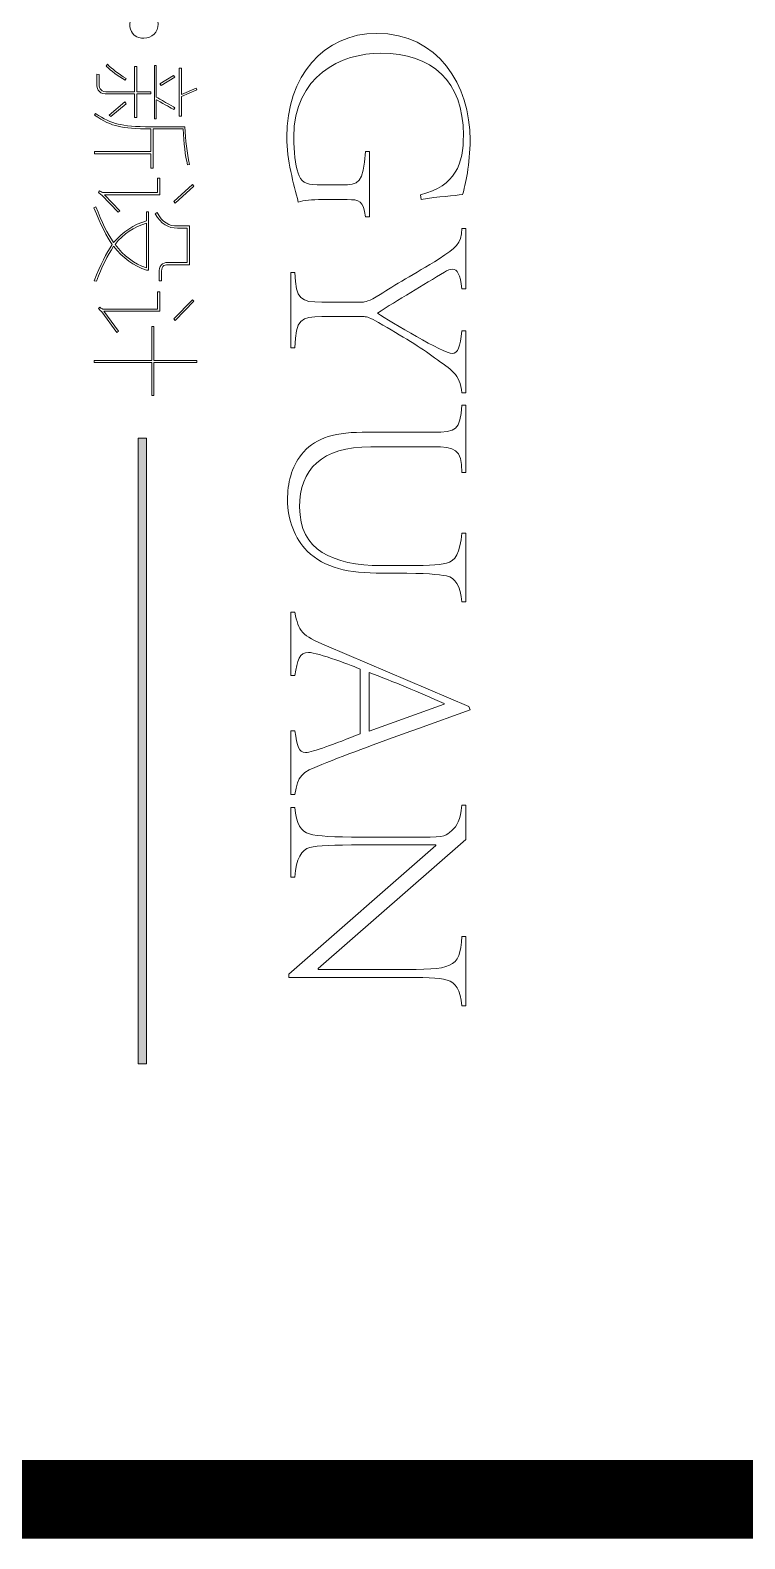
# Model space of a CAD drawing. Header units: inches. Extents: x -3733042 to -3450527, y 579159 to 997713.
# Drawn here: x -3509176 to -3507819, y 768888 to 771754 of the extents above; entities that cross this region are included whole.
import ezdxf

# ---------------------------------------------------------------- set-up
doc = ezdxf.new("R2010")
doc.units = ezdxf.units.IN
doc.header["$LTSCALE"] = 1000
doc.header["$MEASUREMENT"] = 0
doc.layers.get('0').update_dxf_attribs({"lineweight": 18})
doc.layers.add('PUB_TITLE', color=153, linetype='Continuous', lineweight=18)
doc.layers.add('图层 1', color=7, linetype='Continuous', lineweight=18)

msp = doc.modelspace()

# ---------------------------------------------------------------- hatches: boundary and pattern name
msp.add_hatch(color=256).paths.add_polyline_path([(-3508955.1, 770978.9), (-3508955.1, 769790), (-3508971.1, 769790), (-3508971.1, 770978.9)], flags=0)

# ---------------------------------------------------------------- linework, layer by layer
at = {"lineweight": 9}
for p, q in [((-3508977.9, 771685.2), (-3508977.9, 771637.3)), ((-3508973.7, 771685.2), (-3508973.7, 771637.3)), ((-3508940.1, 771686.9), (-3508940.1, 771586)), ((-3508936.7, 771686.9), (-3508936.7, 771627.2)), ((-3508893, 771591), (-3508893, 771681.9)), ((-3508893, 771681.9), (-3508888.8, 771681.9)), ((-3508888.8, 771681.9), (-3508888.8, 771632.3)), ((-3509049.4, 771670.9), (-3509049.4, 771652.4)), ((-3509045.2, 771670.1), (-3509045.2, 771652.4)), ((-3508930, 771652.4), (-3508903.9, 771668.4)), ((-3508927.5, 771649.1), (-3508930, 771652.4)), ((-3508901.4, 771665), (-3508927.5, 771649.1)), ((-3508903.9, 771668.4), (-3508901.4, 771665)), ((-3509025.9, 771592.7), (-3508996.4, 771617.9)), ((-3508996.4, 771617.9), (-3508993.9, 771614.6)), ((-3508977.9, 771633.1), (-3508977.9, 771588.5)), ((-3508973.7, 771633.1), (-3508973.7, 771588.5)), ((-3508946.8, 771637.3), (-3508946.8, 771633.1)), ((-3508936.7, 771622.1), (-3508936.7, 771586)), ((-3508888.8, 771632.3), (-3508861, 771644)), ((-3508859.3, 771640.6), (-3508888.8, 771628)), ((-3508888.8, 771628), (-3508888.8, 771591)), ((-3508861, 771644), (-3508859.3, 771640.6)), ((-3509022.5, 771590.2), (-3509025.9, 771592.7)), ((-3508993.9, 771614.6), (-3509022.5, 771590.2)), ((-3508888.8, 771591), (-3508893, 771591)), ((-3508946.8, 771566.6), (-3508946.8, 771523.7)), ((-3508942.6, 771566.6), (-3508942.6, 771491.8)), ((-3509053.7, 771523.7), (-3509053.7, 771519.5)), ((-3508946.8, 771519.5), (-3508946.8, 771491.8)), ((-3508934.2, 771473.3), (-3508934.2, 771445.5)), ((-3508930, 771473.3), (-3508930, 771441.3)), ((-3508903.1, 771428.7), (-3508867.7, 771460.7)), ((-3508865.2, 771458.1), (-3508900.5, 771425.3)), ((-3508867.7, 771460.7), (-3508865.2, 771458.1)), ((-3508900.5, 771425.3), (-3508903.1, 771428.7)), ((-3508955.2, 771409.3), (-3508955.2, 771391.7)), ((-3508951, 771409.3), (-3508951, 771298.3)), ((-3508955.2, 771387.5), (-3508955.2, 771302.5)), ((-3508877.8, 771378.2), (-3508877.8, 771312.6)), ((-3508873.6, 771382.4), (-3508873.6, 771308.4)), ((-3508930.8, 771292.4), (-3508930.8, 771278.1)), ((-3508926.6, 771292.4), (-3508926.6, 771278.1)), ((-3508934.2, 771257.1), (-3508934.2, 771224.3)), ((-3508930, 771257.1), (-3508930, 771220.1)), ((-3508903.1, 771205.8), (-3508867.7, 771241.9)), ((-3508865.2, 771239.4), (-3508900.5, 771202.4)), ((-3508867.7, 771241.9), (-3508865.2, 771239.4)), ((-3508945.1, 771126.7), (-3508945.1, 771191.5)), ((-3508945.1, 771191.5), (-3508940.9, 771191.5)), ((-3508940.9, 771191.5), (-3508940.9, 771126.7)), ((-3508900.5, 771202.4), (-3508903.1, 771205.8)), ((-3509054.5, 771122.5), (-3509054.5, 771126.7)), ((-3509054.5, 771126.7), (-3508945.1, 771126.7)), ((-3508945.1, 771122.5), (-3509054.5, 771122.5)), ((-3508945.1, 771060.3), (-3508945.1, 771122.5)), ((-3508940.9, 771126.7), (-3508859.3, 771126.7)), ((-3508859.3, 771122.5), (-3508940.9, 771122.5)), ((-3508940.9, 771122.5), (-3508940.9, 771060.3)), ((-3508859.3, 771126.7), (-3508859.3, 771122.5)), ((-3508940.9, 771060.3), (-3508945.1, 771060.3))]:
    msp.add_line(p, q, dxfattribs=at)
for p, q in [((-3508531.5, 771523.6), (-3508531.5, 771399.4)), ((-3508348.3, 771377.1), (-3508348.3, 771262.5)), ((-3508680.7, 771293.8), (-3508680.7, 771150.4)), ((-3508348.3, 771182.8), (-3508348.3, 771065)), ((-3508348.3, 771041.7), (-3508348.3, 770913.7)), ((-3508348.3, 770798.5), (-3508348.3, 770667.9)), ((-3508680.7, 770648.3), (-3508680.7, 770527.8)), ((-3508549, 770540), (-3508549, 770417.4)), ((-3508532, 770533.7), (-3508532, 770422.2)), ((-3508389.8, 770474.7), (-3508389.8, 770473.7)), ((-3508680.7, 770423.2), (-3508680.7, 770301.7)), ((-3508680.7, 770277.3), (-3508680.7, 770145.1)), ((-3508348.3, 770281.5), (-3508348.3, 770216.2)), ((-3508405.7, 770206.2), (-3508405.7, 770205.1)), ((-3508348.3, 770032), (-3508348.3, 769900.4)), ((-3508684.4, 769960.4), (-3508684.4, 769954.5)), ((-3508628.7, 769971), (-3508628.7, 769969.4))]:
    msp.add_line(p, q)
at = {"lineweight": 0}
for p, q in [((-3508971.1, 769790), (-3508971.1, 770978.9)), ((-3508971.1, 770978.9), (-3508955.1, 770978.9)), ((-3508955.1, 770978.9), (-3508955.1, 769790))]:
    msp.add_line(p, q, dxfattribs=at)
at = {"lineweight": 9}
msp.add_open_spline([(-3508959.9, 771738.9), (-3508959.9, 771738.9), (-3508959.9, 771738.9), (-3508959.9, 771738.9), (-3508959.9, 771738.9), (-3508959.9, 771738.9), (-3508974.7, 771738.9), (-3508986.8, 771750.9), (-3508986.8, 771765.8), (-3508986.8, 771780.7), (-3508974.7, 771792.7), (-3508959.9, 771792.7), (-3508945, 771792.7), (-3508932.9, 771780.7), (-3508932.9, 771765.8), (-3508932.9, 771750.9), (-3508945, 771738.9), (-3508959.9, 771738.9)], degree=3, knots=[0, 0, 0, 0, 1.299713, 2.599425, 5.198851, 10.397701, 20.795402, 41.590805, 41.590805, 41.590805, 83.181609, 83.181609, 83.181609, 124.772414, 124.772414, 124.772414, 166.363219, 166.363219, 166.363219, 166.363219], dxfattribs=at)
for points, knots in [([(-3508666.9, 771427.5), (-3508675.4, 771462), (-3508688.7, 771507.1), (-3508688.7, 771550.7), (-3508688.7, 771666.4), (-3508618.6, 771748.2), (-3508517.7, 771748.2), (-3508401.4, 771748.2), (-3508340.4, 771650), (-3508340.4, 771545.4), (-3508340.4, 771500.2), (-3508349.4, 771459.9), (-3508354.7, 771441.8)], [0, 0, 0, 0, 202.231565, 202.231565, 202.231565, 404.46313, 404.46313, 404.46313, 606.694695, 606.694695, 606.694695, 808.92626, 808.92626, 808.92626, 808.92626]), ([(-3508434.4, 771441.3), (-3508367.5, 771458.8), (-3508353.1, 771500.2), (-3508353.1, 771554.9), (-3508353.1, 771656.8), (-3508412.1, 771710.5), (-3508510.3, 771710.5), (-3508584.6, 771710.5), (-3508675.4, 771668), (-3508675.4, 771550.7), (-3508675.4, 771522.5), (-3508672.2, 771498.6), (-3508666.9, 771482.7)], [0, 0, 0, 0, 179.09247, 179.09247, 179.09247, 358.18494, 358.18494, 358.18494, 537.27741, 537.27741, 537.27741, 716.369881, 716.369881, 716.369881, 716.369881]), ([(-3508355.8, 771262.5), (-3508359.5, 771290.6), (-3508364.8, 771300.2), (-3508373.8, 771300.2), (-3508378.1, 771300.2), (-3508383.4, 771298), (-3508389.2, 771294.3)], [0, 0, 0, 0, 30.325761, 30.325761, 30.325761, 60.651523, 60.651523, 60.651523, 60.651523]), ([(-3508516.6, 771216.3), (-3508490.6, 771200.3), (-3508390.8, 771139.8), (-3508374.4, 771139.8), (-3508363.2, 771139.8), (-3508359.5, 771152), (-3508355.8, 771182.8)], [0, 0, 0, 0, 105.500314, 105.500314, 105.500314, 211.000629, 211.000629, 211.000629, 211.000629]), ([(-3508528.9, 770962.6), (-3508622.8, 770962.6), (-3508664.2, 770919.6), (-3508664.2, 770847.9), (-3508664.2, 770766.1), (-3508601.6, 770737.4), (-3508509.2, 770736.9)], [0, 0, 0, 0, 204.255932, 204.255932, 204.255932, 408.511864, 408.511864, 408.511864, 408.511864]), ([(-3508649.9, 770764.5), (-3508673.3, 770787.9), (-3508687.1, 770824.5), (-3508687.1, 770861.7), (-3508687.1, 770893), (-3508680.2, 770923.8), (-3508660.5, 770948.2)], [0, 0, 0, 0, 98.894045, 98.894045, 98.894045, 197.78809, 197.78809, 197.78809, 197.78809]), ([(-3508549, 770540), (-3508559.1, 770545.3), (-3508630.8, 770571.9), (-3508647.2, 770571.9), (-3508665.3, 770571.9), (-3508668.5, 770557.6), (-3508673.3, 770527.8)], [0, 0, 0, 0, 79.266684, 79.266684, 79.266684, 158.533368, 158.533368, 158.533368, 158.533368]), ([(-3508673.3, 770423.2), (-3508669, 770393), (-3508665.8, 770381.8), (-3508653.1, 770381.8), (-3508639.3, 770381.8), (-3508597.9, 770397.8), (-3508549, 770417.4)], [0, 0, 0, 0, 79.559531, 79.559531, 79.559531, 159.119062, 159.119062, 159.119062, 159.119062])]:
    msp.add_open_spline(points, degree=3, knots=knots)
for points in [[(-3509031.8, 771686.1), (-3509031.8, 771686.1), (-3509029.2, 771689.4), (-3509029.2, 771689.4)], [(-3508995.6, 771659.2), (-3509009.6, 771667.6), (-3509021.7, 771676.5), (-3509031.8, 771686.1)], [(-3509029.2, 771689.4), (-3509020.3, 771680.5), (-3509008.5, 771671.5), (-3508993.9, 771662.5)], [(-3508977.9, 771685.2), (-3508977.9, 771685.2), (-3508973.7, 771685.2), (-3508973.7, 771685.2)], [(-3508940.1, 771686.9), (-3508940.1, 771686.9), (-3508936.7, 771686.9), (-3508936.7, 771686.9)], [(-3509049.4, 771670.9), (-3509049.4, 771670.9), (-3509045.2, 771670.1), (-3509045.2, 771670.1)], [(-3509028.4, 771633.1), (-3509043, 771632.5), (-3509050, 771639), (-3509049.4, 771652.4)], [(-3509045.2, 771652.4), (-3509045.8, 771641.8), (-3509040.2, 771636.7), (-3509028.4, 771637.3)], [(-3508993.9, 771662.5), (-3508993.9, 771662.5), (-3508995.6, 771659.2), (-3508995.6, 771659.2)], [(-3509028.4, 771637.3), (-3509028.4, 771637.3), (-3508977.9, 771637.3), (-3508977.9, 771637.3)], [(-3508977.9, 771633.1), (-3508977.9, 771633.1), (-3509028.4, 771633.1), (-3509028.4, 771633.1)], [(-3508973.7, 771637.3), (-3508973.7, 771637.3), (-3508946.8, 771637.3), (-3508946.8, 771637.3)], [(-3508946.8, 771633.1), (-3508946.8, 771633.1), (-3508973.7, 771633.1), (-3508973.7, 771633.1)], [(-3508936.7, 771627.2), (-3508933.3, 771625.5), (-3508927.5, 771622.1), (-3508919, 771617.1)], [(-3508935, 771621.3), (-3508935.6, 771621.9), (-3508936.2, 771622.1), (-3508936.7, 771622.1)], [(-3508903.1, 771603.6), (-3508908.7, 771606.5), (-3508919.3, 771612.4), (-3508935, 771621.3)], [(-3508919, 771617.1), (-3508910.1, 771612.1), (-3508904.2, 771608.7), (-3508901.4, 771607)], [(-3509053.7, 771592.7), (-3509053.7, 771592.7), (-3509051.9, 771596.1), (-3509051.9, 771596.1)], [(-3509009.1, 771571.7), (-3509022.5, 771574.5), (-3509037.4, 771581.5), (-3509053.7, 771592.7)], [(-3509051.9, 771596.1), (-3509036.8, 771585.4), (-3509022.5, 771578.7), (-3509009.1, 771575.9)], [(-3508973.7, 771588.5), (-3508973.7, 771588.5), (-3508977.9, 771588.5), (-3508977.9, 771588.5)], [(-3508901.4, 771607), (-3508901.4, 771607), (-3508903.1, 771603.6), (-3508903.1, 771603.6)], [(-3509009.1, 771575.9), (-3508996.2, 771572.5), (-3508975.4, 771570.8), (-3508946.8, 771570.8)], [(-3508946.8, 771566.6), (-3508974.8, 771566.6), (-3508995.6, 771568.3), (-3509009.1, 771571.7)], [(-3508946.8, 771570.8), (-3508946.8, 771570.8), (-3508882, 771570.8), (-3508882, 771570.8)], [(-3508885.4, 771566.6), (-3508885.4, 771566.6), (-3508942.6, 771566.6), (-3508942.6, 771566.6)], [(-3508936.7, 771586), (-3508936.7, 771586), (-3508940.1, 771586), (-3508940.1, 771586)], [(-3508877, 771498.5), (-3508881.5, 771515.9), (-3508884.3, 771538.6), (-3508885.4, 771566.6)], [(-3508882, 771570.8), (-3508880.9, 771545), (-3508878.1, 771521.2), (-3508873.6, 771499.3)], [(-3509053.7, 771523.7), (-3509053.7, 771523.7), (-3508946.8, 771523.7), (-3508946.8, 771523.7)], [(-3508946.8, 771519.5), (-3508946.8, 771519.5), (-3509053.7, 771519.5), (-3509053.7, 771519.5)], [(-3508942.6, 771491.8), (-3508942.6, 771491.8), (-3508946.8, 771491.8), (-3508946.8, 771491.8)], [(-3508873.6, 771499.3), (-3508873.6, 771499.3), (-3508877, 771498.5), (-3508877, 771498.5)], [(-3509046.1, 771445.5), (-3509046.1, 771445.5), (-3509044.4, 771448.9), (-3509044.4, 771448.9)], [(-3509040.2, 771440.5), (-3509042.4, 771442.1), (-3509044.4, 771443.8), (-3509046.1, 771445.5)], [(-3509044.4, 771448.9), (-3509040.4, 771446.6), (-3509038.2, 771445.5), (-3509037.7, 771445.5)], [(-3509037.7, 771445.5), (-3509037.7, 771445.5), (-3508934.2, 771445.5), (-3508934.2, 771445.5)], [(-3508934.2, 771473.3), (-3508934.2, 771473.3), (-3508930, 771473.3), (-3508930, 771473.3)], [(-3509055.3, 771416.9), (-3509055.3, 771416.9), (-3509051.1, 771418.6), (-3509051.1, 771418.6)], [(-3509020, 771347.1), (-3509030.1, 771361.1), (-3509041.9, 771384.4), (-3509055.3, 771416.9)], [(-3509051.1, 771418.6), (-3509040.4, 771390), (-3509029.2, 771367.3), (-3509017.5, 771350.5)], [(-3509009.1, 771408.5), (-3509009.1, 771408.5), (-3509040.2, 771440.5), (-3509040.2, 771440.5)], [(-3508930, 771441.3), (-3508930, 771441.3), (-3509035.1, 771441.3), (-3509035.1, 771441.3)], [(-3509035.1, 771441.3), (-3509035.1, 771441.3), (-3509005.7, 771411), (-3509005.7, 771411)], [(-3509017.5, 771350.5), (-3509000.1, 771371.2), (-3508979.3, 771385), (-3508955.2, 771391.7)], [(-3509005.7, 771411), (-3509005.7, 771411), (-3509009.1, 771408.5), (-3509009.1, 771408.5)], [(-3508955.2, 771409.3), (-3508955.2, 771409.3), (-3508951, 771409.3), (-3508951, 771409.3)], [(-3508938.4, 771405.1), (-3508938.4, 771405.1), (-3508935, 771407.7), (-3508935, 771407.7)], [(-3508896.3, 771378.2), (-3508913.7, 771377.7), (-3508927.8, 771386.6), (-3508938.4, 771405.1)], [(-3508935, 771407.7), (-3508924.9, 771389.7), (-3508912.1, 771381.3), (-3508896.3, 771382.4)], [(-3508955.2, 771387.5), (-3508978.8, 771380.7), (-3508998.7, 771367.3), (-3509014.9, 771347.1)], [(-3508896.3, 771382.4), (-3508896.3, 771382.4), (-3508873.6, 771382.4), (-3508873.6, 771382.4)], [(-3508877.8, 771378.2), (-3508877.8, 771378.2), (-3508896.3, 771378.2), (-3508896.3, 771378.2)], [(-3509054.5, 771278.1), (-3509042.7, 771308.4), (-3509031.2, 771331.4), (-3509020, 771347.1)], [(-3509017.5, 771343.7), (-3509029.2, 771326.4), (-3509040.2, 771304.2), (-3509050.3, 771277.3)], [(-3508955.2, 771298.3), (-3508979.3, 771306.2), (-3509000.1, 771321.3), (-3509017.5, 771343.7)], [(-3509014.9, 771347.1), (-3508998.1, 771325.2), (-3508978.2, 771310.4), (-3508955.2, 771302.5)], [(-3508930.8, 771292.4), (-3508931.4, 771306.5), (-3508925.8, 771313.2), (-3508914, 771312.6)], [(-3508914, 771308.4), (-3508923, 771309.5), (-3508927.2, 771304.2), (-3508926.6, 771292.4)], [(-3508914, 771312.6), (-3508914, 771312.6), (-3508877.8, 771312.6), (-3508877.8, 771312.6)], [(-3508873.6, 771308.4), (-3508873.6, 771308.4), (-3508914, 771308.4), (-3508914, 771308.4)], [(-3509050.3, 771277.3), (-3509050.3, 771277.3), (-3509054.5, 771278.1), (-3509054.5, 771278.1)], [(-3508951, 771298.3), (-3508951, 771298.3), (-3508955.2, 771298.3), (-3508955.2, 771298.3)], [(-3508926.6, 771278.1), (-3508926.6, 771278.1), (-3508930.8, 771278.1), (-3508930.8, 771278.1)], [(-3508934.2, 771257.1), (-3508934.2, 771257.1), (-3508930, 771257.1), (-3508930, 771257.1)], [(-3509046.1, 771225.1), (-3509046.1, 771225.1), (-3509043.5, 771227.7), (-3509043.5, 771227.7)], [(-3509042.7, 771220.9), (-3509043.8, 771222.6), (-3509044.9, 771224), (-3509046.1, 771225.1)], [(-3509043.5, 771227.7), (-3509040.7, 771225.4), (-3509038.8, 771224.3), (-3509037.7, 771224.3)], [(-3509040.2, 771219.2), (-3509040.7, 771219.8), (-3509041.6, 771220.4), (-3509042.7, 771220.9)], [(-3509011.6, 771179.7), (-3509011.6, 771179.7), (-3509040.2, 771219.2), (-3509040.2, 771219.2)], [(-3509037.7, 771224.3), (-3509037.7, 771224.3), (-3508934.2, 771224.3), (-3508934.2, 771224.3)], [(-3508930, 771220.1), (-3508930, 771220.1), (-3509036, 771220.1), (-3509036, 771220.1)], [(-3509036, 771220.1), (-3509036, 771220.1), (-3509008.2, 771182.2), (-3509008.2, 771182.2)], [(-3509008.2, 771182.2), (-3509008.2, 771182.2), (-3509011.6, 771179.7), (-3509011.6, 771179.7)]]:
    msp.add_open_spline(points, degree=3, dxfattribs=at)
for points in [[(-3508584.6, 771460.4), (-3508552.2, 771460.4), (-3508543.2, 771463.1), (-3508539, 771523.6)], [(-3508539, 771523.6), (-3508539, 771523.6), (-3508531.5, 771523.6), (-3508531.5, 771523.6)], [(-3508666.9, 771482.7), (-3508661.6, 771466.8), (-3508654.1, 771460.4), (-3508630.8, 771460.4)], [(-3508630.8, 771460.4), (-3508630.8, 771460.4), (-3508584.6, 771460.4), (-3508584.6, 771460.4)], [(-3508621.8, 771432.3), (-3508640.3, 771432.3), (-3508656.3, 771431.7), (-3508666.9, 771427.5)], [(-3508574, 771432.3), (-3508574, 771432.3), (-3508621.8, 771432.3), (-3508621.8, 771432.3)], [(-3508539, 771399.4), (-3508543.7, 771430.7), (-3508550.6, 771432.3), (-3508574, 771432.3)], [(-3508433.3, 771432.8), (-3508433.3, 771432.8), (-3508434.4, 771441.3), (-3508434.4, 771441.3)], [(-3508354.7, 771441.8), (-3508370.1, 771440.2), (-3508400.4, 771437.6), (-3508433.3, 771432.8)], [(-3508531.5, 771399.4), (-3508531.5, 771399.4), (-3508539, 771399.4), (-3508539, 771399.4)], [(-3508399.3, 771319.8), (-3508366.9, 771341), (-3508357.4, 771347.4), (-3508355.8, 771377.1)], [(-3508355.8, 771377.1), (-3508355.8, 771377.1), (-3508348.3, 771377.1), (-3508348.3, 771377.1)], [(-3508511.3, 771251.8), (-3508484.3, 771269.9), (-3508447.6, 771290.1), (-3508399.3, 771319.8)], [(-3508680.7, 771293.8), (-3508680.7, 771293.8), (-3508673.3, 771293.8), (-3508673.3, 771293.8)], [(-3508673.3, 771293.8), (-3508671.1, 771241.8), (-3508662.1, 771237.5), (-3508621.8, 771237.5)], [(-3508389.2, 771294.3), (-3508427.4, 771271.5), (-3508479, 771241.2), (-3508516.6, 771216.3)], [(-3508545.3, 771237.5), (-3508539.5, 771237.5), (-3508533.6, 771238.6), (-3508511.3, 771251.8)], [(-3508348.3, 771262.5), (-3508348.3, 771262.5), (-3508355.8, 771262.5), (-3508355.8, 771262.5)], [(-3508621.8, 771237.5), (-3508621.8, 771237.5), (-3508545.3, 771237.5), (-3508545.3, 771237.5)], [(-3508621.8, 771209.9), (-3508662.1, 771209.9), (-3508671.1, 771205.7), (-3508673.3, 771150.4)], [(-3508541.6, 771209.9), (-3508541.6, 771209.9), (-3508621.8, 771209.9), (-3508621.8, 771209.9)], [(-3508514.5, 771198.8), (-3508530.4, 771208.8), (-3508536.3, 771209.4), (-3508541.6, 771209.9)], [(-3508408.3, 771131.9), (-3508433.3, 771151), (-3508469.4, 771172.7), (-3508514.5, 771198.8)], [(-3508355.8, 771182.8), (-3508355.8, 771182.8), (-3508348.3, 771182.8), (-3508348.3, 771182.8)], [(-3508673.3, 771150.4), (-3508673.3, 771150.4), (-3508680.7, 771150.4), (-3508680.7, 771150.4)], [(-3508355.8, 771065), (-3508360, 771101.6), (-3508374.9, 771108), (-3508408.3, 771131.9)], [(-3508348.3, 771065), (-3508348.3, 771065), (-3508355.8, 771065), (-3508355.8, 771065)], [(-3508411, 770990.2), (-3508365.3, 770990.2), (-3508360, 770994.4), (-3508355.8, 771041.7)], [(-3508355.8, 771041.7), (-3508355.8, 771041.7), (-3508348.3, 771041.7), (-3508348.3, 771041.7)], [(-3508660.5, 770948.2), (-3508638.2, 770975.8), (-3508605.3, 770990.2), (-3508545.3, 770990.2)], [(-3508545.3, 770990.2), (-3508545.3, 770990.2), (-3508411, 770990.2), (-3508411, 770990.2)], [(-3508411, 770962.6), (-3508411, 770962.6), (-3508528.9, 770962.6), (-3508528.9, 770962.6)], [(-3508355.8, 770913.7), (-3508356.8, 770958.8), (-3508368.5, 770962.6), (-3508411, 770962.6)], [(-3508348.3, 770913.7), (-3508348.3, 770913.7), (-3508355.8, 770913.7), (-3508355.8, 770913.7)], [(-3508385.5, 770741.2), (-3508368.5, 770744.9), (-3508359.5, 770761.3), (-3508355.8, 770798.5)], [(-3508355.8, 770798.5), (-3508355.8, 770798.5), (-3508348.3, 770798.5), (-3508348.3, 770798.5)], [(-3508506.6, 770722.6), (-3508572.9, 770722.6), (-3508615.9, 770731.6), (-3508649.9, 770764.5)], [(-3508509.2, 770736.9), (-3508509.2, 770736.9), (-3508481.1, 770736.9), (-3508481.1, 770736.9)], [(-3508481.1, 770736.9), (-3508423.2, 770736.9), (-3508401.4, 770737.4), (-3508385.5, 770741.2)], [(-3508481.1, 770722.6), (-3508481.1, 770722.6), (-3508506.6, 770722.6), (-3508506.6, 770722.6)], [(-3508385, 770717.3), (-3508401.4, 770719.9), (-3508422.7, 770722.6), (-3508481.1, 770722.6)], [(-3508355.8, 770667.9), (-3508359, 770697.1), (-3508368.5, 770714.6), (-3508385, 770717.3)], [(-3508680.7, 770648.3), (-3508680.7, 770648.3), (-3508673.3, 770648.3), (-3508673.3, 770648.3)], [(-3508673.3, 770648.3), (-3508665.8, 770611.2), (-3508661.1, 770604.3), (-3508613.3, 770584.6)], [(-3508348.3, 770667.9), (-3508348.3, 770667.9), (-3508355.8, 770667.9), (-3508355.8, 770667.9)], [(-3508613.3, 770584.6), (-3508613.3, 770584.6), (-3508343, 770469.4), (-3508343, 770469.4)], [(-3508673.3, 770527.8), (-3508673.3, 770527.8), (-3508680.7, 770527.8), (-3508680.7, 770527.8)], [(-3508389.8, 770474.7), (-3508437, 770496), (-3508487.4, 770516.7), (-3508532, 770533.7)], [(-3508532, 770422.2), (-3508532, 770422.2), (-3508389.8, 770473.7), (-3508389.8, 770473.7)], [(-3508340.4, 770463), (-3508340.4, 770463), (-3508438.6, 770427.5), (-3508438.6, 770427.5)], [(-3508343, 770469.4), (-3508343, 770469.4), (-3508340.4, 770463), (-3508340.4, 770463)], [(-3508680.7, 770423.2), (-3508680.7, 770423.2), (-3508673.3, 770423.2), (-3508673.3, 770423.2)], [(-3508438.6, 770427.5), (-3508505, 770403.1), (-3508571.3, 770379.2), (-3508622.3, 770359)], [(-3508622.3, 770359), (-3508661.6, 770343.1), (-3508667.4, 770338.8), (-3508673.3, 770301.7)], [(-3508673.3, 770301.7), (-3508673.3, 770301.7), (-3508680.7, 770301.7), (-3508680.7, 770301.7)], [(-3508680.7, 770277.3), (-3508680.7, 770277.3), (-3508673.3, 770277.3), (-3508673.3, 770277.3)], [(-3508673.3, 770277.3), (-3508671.1, 770246), (-3508660.5, 770231.1), (-3508645.7, 770226.9)], [(-3508375.4, 770233.2), (-3508364.8, 770242.3), (-3508359, 770253.4), (-3508355.8, 770281.5)], [(-3508355.8, 770281.5), (-3508355.8, 770281.5), (-3508348.3, 770281.5), (-3508348.3, 770281.5)], [(-3508645.7, 770226.9), (-3508629.7, 770222.6), (-3508600.5, 770221), (-3508546.9, 770221)], [(-3508348.3, 770216.2), (-3508348.3, 770216.2), (-3508628.7, 769971), (-3508628.7, 769971)], [(-3508546.9, 770221), (-3508546.9, 770221), (-3508431.7, 770221), (-3508431.7, 770221)], [(-3508431.7, 770221), (-3508384.4, 770221), (-3508387.1, 770223.7), (-3508375.4, 770233.2)], [(-3508684.4, 769960.4), (-3508684.4, 769960.4), (-3508405.7, 770205.1), (-3508405.7, 770205.1)], [(-3508644.6, 770201.4), (-3508661.1, 770196.6), (-3508670.6, 770180.7), (-3508673.3, 770145.1)], [(-3508546.9, 770206.2), (-3508600.5, 770205.6), (-3508629.7, 770205.1), (-3508644.6, 770201.4)], [(-3508405.7, 770206.2), (-3508405.7, 770206.2), (-3508546.9, 770206.2), (-3508546.9, 770206.2)], [(-3508673.3, 770145.1), (-3508673.3, 770145.1), (-3508680.7, 770145.1), (-3508680.7, 770145.1)], [(-3508477.4, 769969.4), (-3508373.8, 769969.4), (-3508360, 769969.9), (-3508355.8, 770032)], [(-3508355.8, 770032), (-3508355.8, 770032), (-3508348.3, 770032), (-3508348.3, 770032)], [(-3508477.4, 769954.5), (-3508477.4, 769954.5), (-3508684.4, 769954.5), (-3508684.4, 769954.5)], [(-3508628.7, 769969.4), (-3508628.7, 769969.4), (-3508477.4, 769969.4), (-3508477.4, 769969.4)], [(-3508383.9, 769949.2), (-3508400.4, 769954), (-3508427.4, 769954.5), (-3508477.4, 769954.5)], [(-3508355.8, 769900.4), (-3508358.4, 769931.1), (-3508368.5, 769944.4), (-3508383.9, 769949.2)], [(-3508348.3, 769900.4), (-3508348.3, 769900.4), (-3508355.8, 769900.4), (-3508355.8, 769900.4)]]:
    msp.add_open_spline(points, degree=3)
at = {"layer": 'PUB_TITLE'}
msp.add_lwpolyline([(-3560476.8, 768962.6, 150, 150, 0), (-3500476.8, 768962.6, 150, 150, 0), (-3500476.8, 875162.6, 150, 150, 0), (-3560476.8, 875162.6, 150, 150, 0)], format="xyseb", close=True, dxfattribs=at)
at = {"layer": '图层 1', "lineweight": 0}
msp.add_line((-3508955.1, 769790), (-3508971.1, 769790), dxfattribs=at)

doc.saveas('drawing.dxf')
